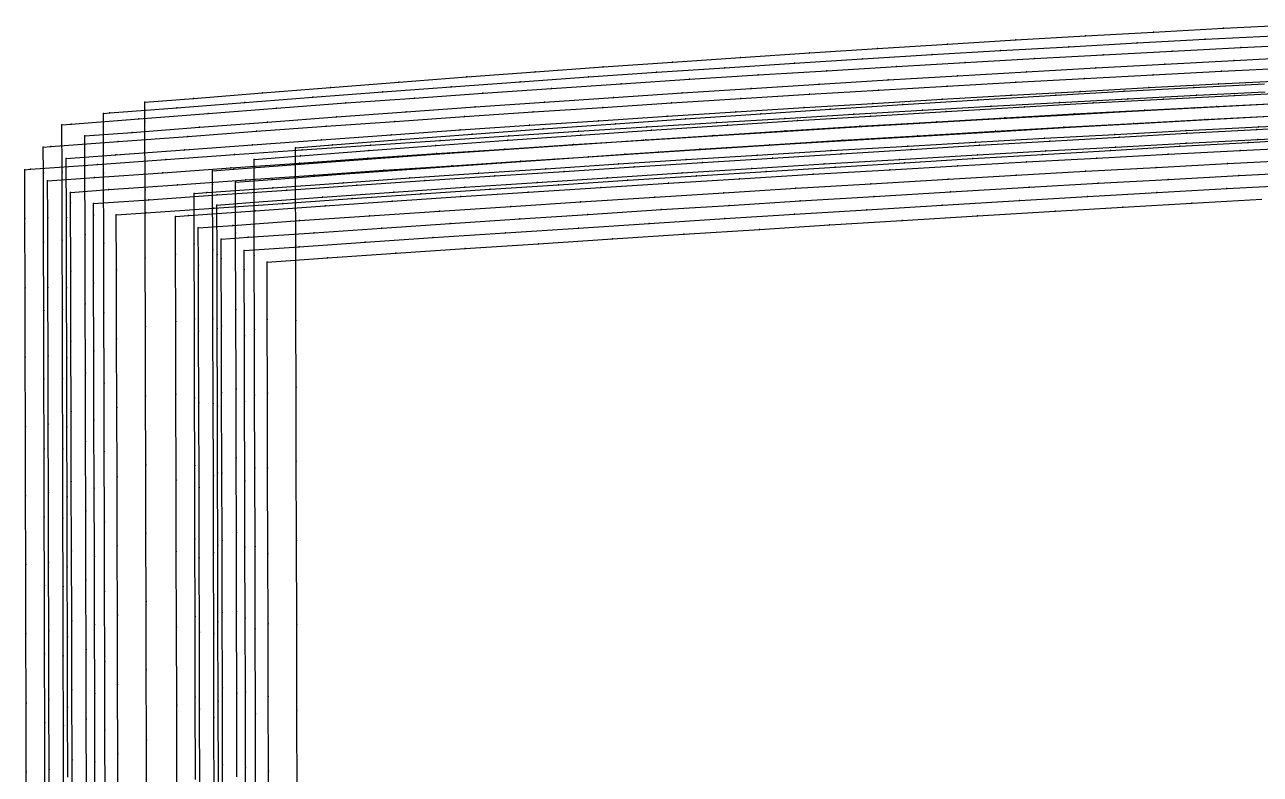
# Model space of a CAD drawing. Extents: x -2408 to 1029, y -526 to 2095.
# Drawn here: x -1808.4 to -1535.4, y -220.8 to -55.2 of the extents above; entities that cross this region are included whole.
import ezdxf

# ---------------------------------------------------------------- set-up
doc = ezdxf.new("R2010")
doc.units = 0

# ---------------------------------------------------------------- blocks, each defined once
blk = doc.blocks.new(' -30')
at = {"layer": '1'}
blk.add_lwpolyline([(-1200.249056, -135.00358), (-1200.292103, -119.713989), (-1200.335607, -104.263353), (-1200.378671, -88.973753), (-1200.421733, -73.688779), (-1200.464816, -58.399189), (-1200.507891, -43.109598), (-1200.550587, -27.947019), (-1200.593626, -12.65743), (-1200.627747, -0.536523), (-1194.125614, -0.08589), (-1179.060685, 0.957149), (-1163.826206, 2.009464), (-1148.500584, 3.061878), (-1133.339954, 4.092611), (-1118.012687, 5.120913), (-1102.898968, 6.119132), (-1087.569803, 7.117462), (-1072.409484, 8.093664), (-1057.078804, 9.069362), (-1041.792304, 10.029536), (-1026.459982, 10.979555), (-1011.357157, 11.902589), (-996.023324, 12.826319), (-980.999394, 13.717637), (-965.663827, 14.61269), (-950.544015, 15.479823), (-935.206577, 16.343182)], dxfattribs=at)
at = {"layer": '14'}
blk.add_lwpolyline([(-1166.960843, -140.006391), (-1167.007532, -123.429358), (-1167.053947, -106.949569), (-1167.099267, -90.858665), (-1167.14267, -75.448343), (-1167.196139, -56.464081), (-1167.242793, -39.89965), (-1167.288559, -23.650313), (-1167.324295, -10.962315), (-1153.986417, -10.037066), (-1138.871819, -9.006644), (-1123.58041, -7.978768), (-1107.341803, -6.901625), (-1091.012845, -5.832704), (-1075.270321, -4.815399), (-1058.49008, -3.74532), (-1043.045194, -2.773585), (-1026.968327, -1.775816), (-1010.335484, -0.75873), (-993.222401, 0.270974), (-978.229422, 1.158528), (-962.987189, 2.046197), (-947.543406, 2.929759)], dxfattribs=at)
at = {"layer": '2'}
for p in [(-1200.627747, -0.536523), (-1167.324295, -10.962315)]:
    blk.add_point(p, dxfattribs=at)
at = {"layer": '3'}
for p in [(-980.999394, 13.717637), (-965.663827, 14.61269), (-950.544015, 15.479823), (-1026.459982, 10.979555), (-1011.357157, 11.902589), (-996.023324, 12.826319), (-1057.078804, 9.069362), (-1041.792304, 10.029536), (-1102.898968, 6.119132), (-1087.569803, 7.117462), (-1072.409484, 8.093664), (-1148.500584, 3.061878), (-1133.339954, 4.092611), (-1118.012687, 5.120913), (-1179.060685, 0.957149), (-1163.826206, 2.009464), (-993.222401, 0.270974), (-978.229422, 1.158528), (-962.987189, 2.046197), (-1194.125614, -0.08589), (-1026.968327, -1.775816), (-1010.335484, -0.75873), (-1075.270321, -4.815399), (-1058.49008, -3.74532), (-1043.045194, -2.773585), (-1123.58041, -7.978768), (-1107.341803, -6.901625), (-1091.012845, -5.832704), (-1153.986417, -10.037066), (-1138.871819, -9.006644), (-1200.593626, -12.65743), (-1167.288559, -23.650313), (-1200.550587, -27.947019), (-1167.242793, -39.89965), (-1200.507891, -43.109598), (-1167.196139, -56.464081), (-1200.464816, -58.399189), (-1200.421733, -73.688779), (-1167.14267, -75.448343), (-1200.378671, -88.973753), (-1167.099267, -90.858665), (-1200.335607, -104.263353), (-1167.053947, -106.949569), (-1200.292103, -119.713989), (-1167.007532, -123.429358)]:
    blk.add_point(p, dxfattribs=at)
blk = doc.blocks.new(' -31')
at = {"layer": '1'}
blk.add_lwpolyline([(-1205.323792, -136.988222), (-1205.365471, -121.953939), (-1205.407149, -106.919646), (-1205.449467, -91.652171), (-1205.491133, -76.617876), (-1205.532971, -61.521669), (-1205.574646, -46.487374), (-1205.61699, -31.217352), (-1205.658681, -16.183059), (-1205.700259, -1.180461), (-1205.707245, 1.341067), (-1193.448295, 2.198644), (-1178.379577, 3.254273), (-1162.983043, 4.333166), (-1147.523186, 5.405012), (-1132.490009, 6.425056), (-1117.027298, 7.455169), (-1101.711371, 8.462965), (-1086.246993, 9.467606), (-1071.153229, 10.433939), (-1055.686974, 11.409439), (-1040.516779, 12.352021), (-1025.048698, 13.298257), (-1009.891786, 14.210407), (-994.421841, 15.125327), (-979.087178, 16.015518), (-964.096363, 16.869138), (-948.623433, 17.732253), (-933.280246, 18.568444)], dxfattribs=at)
at = {"layer": '14'}
blk.add_lwpolyline([(-1172.040799, -140.184737), (-1172.087488, -123.340077), (-1172.133903, -106.594213), (-1172.179223, -90.243531), (-1172.222626, -74.58442), (-1172.263291, -59.913282), (-1172.311831, -42.400832), (-1172.352095, -27.874221), (-1172.392714, -13.219534), (-1172.404251, -9.057315), (-1160.274824, -8.206082), (-1145.634229, -7.198198), (-1130.655726, -6.183426), (-1114.655925, -5.115705), (-1098.504616, -4.053958), (-1082.890155, -3.042497), (-1066.209824, -1.97821), (-1050.829194, -1.011836), (-1034.794891, -0.020003), (-1018.182785, 0.99029), (-1001.068756, 2.012042), (-986.057426, 2.891656), (-970.780793, 3.770144), (-955.286526, 4.643103), (-939.622287, 5.506135)], dxfattribs=at)
at = {"layer": '2'}
for p in [(-1205.707245, 1.341067), (-1172.404251, -9.057315)]:
    blk.add_point(p, dxfattribs=at)
at = {"layer": '3'}
for p in [(-964.096363, 16.869138), (-948.623433, 17.732253), (-1009.891786, 14.210407), (-994.421841, 15.125327), (-979.087178, 16.015518), (-1055.686974, 11.409439), (-1040.516779, 12.352021), (-1025.048698, 13.298257), (-1101.711371, 8.462965), (-1086.246993, 9.467606), (-1071.153229, 10.433939), (-1132.490009, 6.425056), (-1117.027298, 7.455169), (-1178.379577, 3.254273), (-1162.983043, 4.333166), (-1147.523186, 5.405012), (-986.057426, 2.891656), (-970.780793, 3.770144), (-955.286526, 4.643103), (-1193.448295, 2.198644), (-1018.182785, 0.99029), (-1001.068756, 2.012042), (-1205.700259, -1.180461), (-1066.209824, -1.97821), (-1050.829194, -1.011836), (-1034.794891, -0.020003), (-1114.655925, -5.115705), (-1098.504616, -4.053958), (-1082.890155, -3.042497), (-1145.634229, -7.198198), (-1130.655726, -6.183426), (-1160.274824, -8.206082), (-1172.392714, -13.219534), (-1205.658681, -16.183059), (-1172.352095, -27.874221), (-1205.61699, -31.217352), (-1172.311831, -42.400832), (-1205.574646, -46.487374), (-1172.263291, -59.913282), (-1205.532971, -61.521669), (-1172.222626, -74.58442), (-1205.491133, -76.617876), (-1205.449467, -91.652171), (-1172.179223, -90.243531), (-1205.407149, -106.919646), (-1172.133903, -106.594213), (-1205.365471, -121.953939), (-1172.087488, -123.340077)]:
    blk.add_point(p, dxfattribs=at)
blk = doc.blocks.new(' -32')
at = {"layer": '1'}
blk.add_lwpolyline([(-1210.402522, -137.589816), (-1210.444728, -122.123822), (-1210.486932, -106.657838), (-1210.528462, -91.436508), (-1210.570655, -75.970504), (-1210.612486, -60.636584), (-1210.654677, -45.1706), (-1210.696988, -29.660098), (-1210.739187, -14.194114), (-1210.780326, 0.875778), (-1210.786667, 3.198063), (-1202.287103, 3.807509), (-1187.123322, 4.891807), (-1172.039516, 5.964965), (-1156.995739, 7.022234), (-1141.560433, 8.083185), (-1126.513523, 9.094761), (-1111.396355, 10.096129), (-1096.34761, 11.079842), (-1080.866221, 12.075616), (-1065.815472, 13.027221), (-1050.673143, 13.968925), (-1035.620396, 14.889368), (-1020.483334, 15.798457), (-1005.428564, 16.685545), (-989.985983, 17.577232), (-974.929201, 18.42805), (-959.45837, 19.282104), (-944.399344, 20.092843)], dxfattribs=at)
at = {"layer": '14'}
blk.add_lwpolyline([(-1177.120831, -140.363089), (-1177.16752, -123.250802), (-1177.213936, -106.2389), (-1177.259256, -89.62844), (-1177.302659, -73.720537), (-1177.343323, -58.816287), (-1177.391864, -41.025596), (-1177.432128, -26.268183), (-1177.472747, -11.38067), (-1177.484283, -7.152315), (-1171.534964, -6.727546), (-1156.948361, -5.70614), (-1141.999308, -4.679547), (-1126.916285, -3.661209), (-1111.495954, -2.636882), (-1096.456351, -1.653606), (-1080.280263, -0.613167), (-1065.282785, 0.335568), (-1049.577514, 1.312469), (-1033.240274, 2.310251), (-1016.346685, 3.321644), (-998.972567, 4.339362), (-983.75547, 5.211206), (-968.288621, 6.077769), (-952.619872, 6.934457), (-936.796781, 7.776695)], dxfattribs=at)
at = {"layer": '2'}
for p in [(-1210.786667, 3.198063), (-1177.484283, -7.152315)]:
    blk.add_point(p, dxfattribs=at)
at = {"layer": '3'}
for p in [(-959.45837, 19.282104), (-1005.428564, 16.685545), (-989.985983, 17.577232), (-974.929201, 18.42805), (-1050.673143, 13.968925), (-1035.620396, 14.889368), (-1020.483334, 15.798457), (-1096.34761, 11.079842), (-1080.866221, 12.075616), (-1065.815472, 13.027221), (-1126.513523, 9.094761), (-1111.396355, 10.096129), (-1172.039516, 5.964965), (-1156.995739, 7.022234), (-1141.560433, 8.083185), (-968.288621, 6.077769), (-952.619872, 6.934457), (-1202.287103, 3.807509), (-1187.123322, 4.891807), (-1016.346685, 3.321644), (-998.972567, 4.339362), (-983.75547, 5.211206), (-1210.780326, 0.875778), (-1065.282785, 0.335568), (-1049.577514, 1.312469), (-1033.240274, 2.310251), (-1111.495954, -2.636882), (-1096.456351, -1.653606), (-1080.280263, -0.613167), (-1141.999308, -4.679547), (-1126.916285, -3.661209), (-1171.534964, -6.727546), (-1156.948361, -5.70614), (-1177.472747, -11.38067), (-1210.739187, -14.194114), (-1177.432128, -26.268183), (-1210.696988, -29.660098), (-1177.391864, -41.025596), (-1210.654677, -45.1706), (-1177.343323, -58.816287), (-1210.612486, -60.636584), (-1210.570655, -75.970504), (-1177.302659, -73.720537), (-1177.259256, -89.62844), (-1210.528462, -91.436508), (-1177.213936, -106.2389), (-1210.486932, -106.657838), (-1210.444728, -122.123822), (-1177.16752, -123.250802)]:
    blk.add_point(p, dxfattribs=at)
blk = doc.blocks.new(' -33')
at = {"layer": '1'}
blk.add_lwpolyline([(-1215.476409, -140.004553), (-1215.516961, -124.902318), (-1215.558648, -109.378675), (-1215.599216, -94.276419), (-1215.639794, -79.174183), (-1215.681345, -63.71205), (-1215.721925, -48.609813), (-1215.762402, -33.541107), (-1215.802962, -18.438851), (-1215.844353, -3.030289), (-1215.866241, 5.11574), (-1205.537325, 5.851105), (-1190.44015, 6.924984), (-1175.367144, 7.995606), (-1160.186074, 9.066725), (-1145.116056, 10.111526), (-1129.932057, 11.140324), (-1114.849326, 12.142255), (-1099.662844, 13.133752), (-1084.175492, 14.127343), (-1068.986788, 15.084432), (-1053.586207, 16.036767), (-1038.395303, 16.957794), (-1023.205807, 17.860224), (-1008.012674, 18.74379), (-992.851136, 19.605462), (-977.655667, 20.448117), (-962.378839, 21.273721), (-947.180992, 22.072432)], dxfattribs=at)
at = {"layer": '14'}
blk.add_lwpolyline([(-1182.231979, -128.958626), (-1182.278577, -111.612691), (-1182.324354, -94.572561), (-1182.368487, -78.144041), (-1182.410156, -62.632936), (-1182.460461, -43.907103), (-1182.502976, -28.080743), (-1182.542201, -13.479504), (-1182.564316, -5.247315), (-1174.929201, -4.697053), (-1160.223213, -3.660386), (-1144.75197, -2.592847), (-1129.258515, -1.544077), (-1113.4879, -0.495977), (-1098.151935, 0.50504), (-1081.693632, 1.559574), (-1066.460696, 2.517314), (-1050.530637, 3.499808), (-1033.979155, 4.499487), (-1016.881948, 5.50878), (-1001.850177, 6.375805), (-986.520822, 7.239562), (-970.941483, 8.095285), (-955.159831, 8.93821), (-939.223461, 9.763571)], dxfattribs=at)
at = {"layer": '2'}
for p in [(-1215.866241, 5.11574), (-1182.564316, -5.247315)]:
    blk.add_point(p, dxfattribs=at)
at = {"layer": '3'}
for p in [(-992.851136, 19.605462), (-977.655667, 20.448117), (-962.378839, 21.273721), (-1038.395303, 16.957794), (-1023.205807, 17.860224), (-1008.012674, 18.74379), (-1084.175492, 14.127343), (-1068.986788, 15.084432), (-1053.586207, 16.036767), (-1129.932057, 11.140324), (-1114.849326, 12.142255), (-1099.662844, 13.133752), (-1160.186074, 9.066725), (-1145.116056, 10.111526), (-955.159831, 8.93821), (-1205.537325, 5.851105), (-1190.44015, 6.924984), (-1175.367144, 7.995606), (-1016.881948, 5.50878), (-1001.850177, 6.375805), (-986.520822, 7.239562), (-970.941483, 8.095285), (-1050.530637, 3.499808), (-1033.979155, 4.499487), (-1098.151935, 0.50504), (-1081.693632, 1.559574), (-1066.460696, 2.517314), (-1144.75197, -2.592847), (-1129.258515, -1.544077), (-1113.4879, -0.495977), (-1215.844353, -3.030289), (-1174.929201, -4.697053), (-1160.223213, -3.660386), (-1182.542201, -13.479504), (-1215.802962, -18.438851), (-1182.502976, -28.080743), (-1215.762402, -33.541107), (-1182.460461, -43.907103), (-1215.721925, -48.609813), (-1182.410156, -62.632936), (-1215.681345, -63.71205), (-1182.368487, -78.144041), (-1215.639794, -79.174183), (-1215.599216, -94.276419), (-1182.324354, -94.572561), (-1215.558648, -109.378675), (-1182.278577, -111.612691), (-1215.516961, -124.902318)]:
    blk.add_point(p, dxfattribs=at)
blk = doc.blocks.new(' -34')
at = {"layer": '1'}
blk.add_lwpolyline([(-1220.553238, -141.361317), (-1220.593739, -126.054878), (-1220.633985, -110.844911), (-1220.674486, -95.538453), (-1220.714982, -80.232014), (-1220.755045, -65.086689), (-1220.795531, -49.780232), (-1220.836098, -34.443505), (-1220.876595, -19.137068), (-1220.917111, -3.830611), (-1220.94574, 6.979801), (-1219.669566, 7.071949), (-1204.857706, 8.143494), (-1189.750347, 9.240099), (-1174.627318, 10.331431), (-1159.657932, 11.38808), (-1144.531327, 12.42884), (-1129.138885, 13.46712), (-1114.009684, 14.469446), (-1098.599747, 15.470669), (-1083.468048, 16.434266), (-1068.132441, 17.391459), (-1052.99834, 18.316702), (-1037.754675, 19.228593), (-1022.618181, 20.113599), (-1007.441167, 20.979895), (-992.302211, 21.821958), (-977.184378, 22.639662), (-962.042918, 23.434851), (-946.865268, 24.207538)], dxfattribs=at)
at = {"layer": '14'}
blk.add_lwpolyline([(-1187.311935, -128.958625), (-1187.358533, -111.345587), (-1187.40431, -94.043062), (-1187.448443, -77.361566), (-1187.490112, -61.611594), (-1187.540417, -42.597406), (-1187.582932, -26.527351), (-1187.622157, -11.701268), (-1187.644272, -3.342315), (-1184.761505, -3.130567), (-1170.050163, -2.074479), (-1154.533458, -0.988647), (-1139.768792, 0.022965), (-1124.578625, 1.043642), (-1109.698552, 2.024555), (-1093.639527, 3.062558), (-1078.709427, 4.00843), (-1063.038824, 4.981172), (-1046.703312, 5.972932), (-1029.778474, 6.975854), (-1014.859924, 7.838422), (-999.611605, 8.698471), (-984.081227, 9.551048), (-968.316431, 10.391207), (-952.36486, 11.213999), (-936.274156, 12.014474)], dxfattribs=at)
at = {"layer": '2'}
for p in [(-1220.94574, 6.979801), (-1187.644272, -3.342315)]:
    blk.add_point(p, dxfattribs=at)
at = {"layer": '3'}
for p in [(-977.184378, 22.639662), (-962.042918, 23.434851), (-1037.754675, 19.228593), (-1022.618181, 20.113599), (-1007.441167, 20.979895), (-992.302211, 21.821958), (-1083.468048, 16.434266), (-1068.132441, 17.391459), (-1052.99834, 18.316702), (-1114.009684, 14.469446), (-1098.599747, 15.470669), (-1159.657932, 11.38808), (-1144.531327, 12.42884), (-1129.138885, 13.46712), (-952.36486, 11.213999), (-1189.750347, 9.240099), (-1174.627318, 10.331431), (-999.611605, 8.698471), (-984.081227, 9.551048), (-968.316431, 10.391207), (-1219.669566, 7.071949), (-1204.857706, 8.143494), (-1046.703312, 5.972932), (-1029.778474, 6.975854), (-1014.859924, 7.838422), (-1093.639527, 3.062558), (-1078.709427, 4.00843), (-1063.038824, 4.981172), (-1139.768792, 0.022965), (-1124.578625, 1.043642), (-1109.698552, 2.024555), (-1170.050163, -2.074479), (-1154.533458, -0.988647), (-1220.917111, -3.830611), (-1184.761505, -3.130567), (-1187.622157, -11.701268), (-1220.876595, -19.137068), (-1187.582932, -26.527351), (-1220.836098, -34.443505), (-1187.540417, -42.597406), (-1220.795531, -49.780232), (-1187.490112, -61.611594), (-1220.755045, -65.086689), (-1187.448443, -77.361566), (-1220.714982, -80.232014), (-1220.674486, -95.538453), (-1187.40431, -94.043062), (-1220.633985, -110.844911), (-1187.358533, -111.345587), (-1220.593739, -126.054878)]:
    blk.add_point(p, dxfattribs=at)
blk = doc.blocks.new(' -35')
at = {"layer": '1'}
blk.add_lwpolyline([(-1215.509001, -127.842156), (-1215.549406, -112.336934), (-1215.589746, -96.852693), (-1215.63014, -81.347472), (-1215.670317, -65.931418), (-1215.710733, -50.426195), (-1215.750372, -35.214684), (-1215.790765, -19.70948), (-1215.831158, -4.204256), (-1215.865173, 8.849696), (-1204.897388, 9.65674), (-1189.752275, 10.769488), (-1174.687906, 11.873828), (-1159.485286, 12.979498), (-1144.032762, 14.080734), (-1128.826537, 15.135756), (-1113.466432, 16.17709), (-1098.257195, 17.187424), (-1083.095365, 18.174498), (-1067.88342, 19.144503), (-1052.843299, 20.082812), (-1037.62876, 21.010414), (-1022.317543, 21.921666), (-1007.100354, 22.804557), (-991.843722, 23.665668), (-976.623719, 24.499686), (-961.287901, 25.314339), (-946.065137, 26.095991)], dxfattribs=at)
at = {"layer": '14'}
blk.add_lwpolyline([(-1182.231979, -128.958643), (-1182.278577, -111.078482), (-1182.324354, -93.513564), (-1182.368487, -76.579073), (-1182.410156, -60.59027), (-1182.448539, -45.862357), (-1182.493184, -28.731346), (-1182.535756, -12.396173), (-1182.564316, -1.437315), (-1174.333899, -0.823869), (-1159.232682, 0.272832), (-1143.487723, 1.388222), (-1127.78171, 2.476267), (-1111.832388, 3.557686), (-1096.347867, 4.585634), (-1079.75101, 5.663628), (-1064.405281, 6.638337), (-1048.370479, 7.633848), (-1031.722486, 8.641986), (-1014.537182, 9.654577), (-999.436765, 10.519862), (-984.045124, 11.377264), (-968.410118, 12.221633), (-952.579384, 13.047829), (-936.600783, 13.850699)], dxfattribs=at)
at = {"layer": '2'}
for p in [(-1215.865173, 8.849696), (-1182.564316, -1.437315)]:
    blk.add_point(p, dxfattribs=at)
at = {"layer": '3'}
for p in [(-961.287901, 25.314339), (-1022.317543, 21.921666), (-1007.100354, 22.804557), (-991.843722, 23.665668), (-976.623719, 24.499686), (-1067.88342, 19.144503), (-1052.843299, 20.082812), (-1037.62876, 21.010414), (-1098.257195, 17.187424), (-1083.095365, 18.174498), (-1144.032762, 14.080734), (-1128.826537, 15.135756), (-1113.466432, 16.17709), (-1174.687906, 11.873828), (-1159.485286, 12.979498), (-984.045124, 11.377264), (-968.410118, 12.221633), (-952.579384, 13.047829), (-1204.897388, 9.65674), (-1189.752275, 10.769488), (-1031.722486, 8.641986), (-1014.537182, 9.654577), (-999.436765, 10.519862), (-1079.75101, 5.663628), (-1064.405281, 6.638337), (-1048.370479, 7.633848), (-1111.832388, 3.557686), (-1096.347867, 4.585634), (-1159.232682, 0.272832), (-1143.487723, 1.388222), (-1127.78171, 2.476267), (-1174.333899, -0.823869), (-1215.831158, -4.204256), (-1182.535756, -12.396173), (-1215.790765, -19.70948), (-1182.493184, -28.731346), (-1215.750372, -35.214684), (-1182.448539, -45.862357), (-1215.710733, -50.426195), (-1182.410156, -60.59027), (-1215.670317, -65.931418), (-1182.368487, -76.579073), (-1215.63014, -81.347472), (-1182.324354, -93.513564), (-1215.589746, -96.852693), (-1182.278577, -111.078482), (-1215.549406, -112.336934)]:
    blk.add_point(p, dxfattribs=at)
blk = doc.blocks.new(' -36')
at = {"layer": '1'}
blk.add_lwpolyline([(-1220.579563, -131.481677), (-1220.618357, -116.376231), (-1220.657257, -101.229339), (-1220.69605, -86.123893), (-1220.734759, -71.048297), (-1220.77354, -55.942852), (-1220.813252, -40.476919), (-1220.852047, -25.371473), (-1220.890837, -10.266046), (-1220.930172, 5.059131), (-1220.944672, 10.710456), (-1219.251535, 10.836842), (-1204.430475, 11.945399), (-1189.00801, 13.102936), (-1173.870296, 14.230877), (-1158.41399, 15.352952), (-1143.271855, 16.420164), (-1127.880667, 17.481198), (-1112.735519, 18.504248), (-1097.316399, 19.522706), (-1082.168241, 20.500342), (-1066.827537, 21.467786), (-1051.676464, 22.400629), (-1036.410653, 23.317033), (-1021.256825, 24.202708), (-1006.057486, 25.066314), (-990.900814, 25.901619), (-975.755622, 26.709103), (-960.595979, 27.489451), (-945.386085, 28.243615)], dxfattribs=at)
at = {"layer": '14'}
blk.add_lwpolyline([(-1187.311935, -128.958642), (-1187.358533, -110.811379), (-1187.40431, -92.984066), (-1187.448443, -75.796599), (-1187.490112, -59.568945), (-1187.528495, -44.621003), (-1187.57314, -27.23409), (-1187.615712, -10.654885), (-1187.644272, 0.467685), (-1184.832577, 0.681603), (-1170.198083, 1.766658), (-1154.712018, 2.882182), (-1139.961434, 3.919556), (-1124.777417, 4.963983), (-1109.897921, 5.965381), (-1093.83509, 7.022345), (-1078.898377, 7.982841), (-1063.218173, 8.967748), (-1046.870382, 9.968601), (-1029.930705, 10.976945), (-1014.997467, 11.840784), (-999.732822, 12.698583), (-984.184671, 13.545005), (-968.400697, 14.374727), (-952.428582, 15.182423), (-936.316231, 15.962758)], dxfattribs=at)
at = {"layer": '2'}
for p in [(-1220.944672, 10.710456), (-1187.644272, 0.467685)]:
    blk.add_point(p, dxfattribs=at)
at = {"layer": '3'}
for p in [(-960.595979, 27.489451), (-1006.057486, 25.066314), (-990.900814, 25.901619), (-975.755622, 26.709103), (-1051.676464, 22.400629), (-1036.410653, 23.317033), (-1021.256825, 24.202708), (-1097.316399, 19.522706), (-1082.168241, 20.500342), (-1066.827537, 21.467786), (-1143.271855, 16.420164), (-1127.880667, 17.481198), (-1112.735519, 18.504248), (-1173.870296, 14.230877), (-1158.41399, 15.352952), (-968.400697, 14.374727), (-952.428582, 15.182423), (-1204.430475, 11.945399), (-1189.00801, 13.102936), (-1029.930705, 10.976945), (-1014.997467, 11.840784), (-999.732822, 12.698583), (-984.184671, 13.545005), (-1219.251535, 10.836842), (-1063.218173, 8.967748), (-1046.870382, 9.968601), (-1109.897921, 5.965381), (-1093.83509, 7.022345), (-1078.898377, 7.982841), (-1220.930172, 5.059131), (-1154.712018, 2.882182), (-1139.961434, 3.919556), (-1124.777417, 4.963983), (-1184.832577, 0.681603), (-1170.198083, 1.766658), (-1220.890837, -10.266046), (-1187.615712, -10.654885), (-1220.852047, -25.371473), (-1187.57314, -27.23409), (-1220.813252, -40.476919), (-1187.528495, -44.621003), (-1220.77354, -55.942852), (-1187.490112, -59.568945), (-1220.734759, -71.048297), (-1187.448443, -75.796599), (-1220.69605, -86.123893), (-1187.40431, -92.984066), (-1220.657257, -101.229339), (-1187.358533, -110.811379), (-1220.618357, -116.376231)]:
    blk.add_point(p, dxfattribs=at)
blk = doc.blocks.new(' -37')
at = {"layer": '1'}
blk.add_lwpolyline([(-1215.499531, -131.546097), (-1215.538244, -116.246978), (-1215.577228, -100.837023), (-1215.615928, -85.537904), (-1215.654729, -70.202585), (-1215.693452, -54.903467), (-1215.731699, -39.792069), (-1215.770413, -24.492951), (-1215.809128, -9.193832), (-1215.847312, 5.891087), (-1215.864258, 12.58427), (-1205.397274, 13.379208), (-1190.494607, 14.508988), (-1175.476968, 15.644563), (-1160.255966, 16.78625), (-1144.832288, 17.918134), (-1129.607138, 19.001811), (-1114.254722, 20.065955), (-1099.02598, 21.097779), (-1083.86001, 22.102147), (-1068.628156, 23.087213), (-1053.575439, 24.036722), (-1038.340487, 24.97283), (-1023.01061, 25.889038), (-1007.772551, 26.773451), (-992.492097, 27.632547), (-977.250894, 28.460483), (-961.886137, 29.265319), (-946.641757, 30.032803)], dxfattribs=at)
at = {"layer": '14'}
blk.add_lwpolyline([(-1182.231979, -128.958642), (-1182.278577, -110.544275), (-1182.324354, -92.454568), (-1182.368487, -75.014124), (-1182.410156, -58.547605), (-1182.448539, -43.379665), (-1182.493184, -25.736821), (-1182.535756, -8.913597), (-1182.564316, 2.372685), (-1174.446523, 2.998163), (-1159.396418, 4.124659), (-1143.675003, 5.269034), (-1127.97972, 6.38312), (-1112.033518, 7.487893), (-1096.547086, 8.535442), (-1079.943965, 9.631021), (-1064.589513, 10.618747), (-1048.543135, 11.624431), (-1031.880898, 12.639294), (-1014.678938, 13.654551), (-999.562379, 14.518438), (-984.153024, 15.37064), (-968.498774, 16.205628), (-952.64753, 17.017874)], dxfattribs=at)
at = {"layer": '2'}
for p in [(-1215.864258, 12.58427), (-1182.564316, 2.372685)]:
    blk.add_point(p, dxfattribs=at)
at = {"layer": '3'}
for p in [(-992.492097, 27.632547), (-977.250894, 28.460483), (-961.886137, 29.265319), (-1038.340487, 24.97283), (-1023.01061, 25.889038), (-1007.772551, 26.773451), (-1083.86001, 22.102147), (-1068.628156, 23.087213), (-1053.575439, 24.036722), (-1114.254722, 20.065955), (-1099.02598, 21.097779), (-1160.255966, 16.78625), (-1144.832288, 17.918134), (-1129.607138, 19.001811), (-1190.494607, 14.508988), (-1175.476968, 15.644563), (-1014.678938, 13.654551), (-999.562379, 14.518438), (-984.153024, 15.37064), (-968.498774, 16.205628), (-1205.397274, 13.379208), (-1048.543135, 11.624431), (-1031.880898, 12.639294), (-1096.547086, 8.535442), (-1079.943965, 9.631021), (-1064.589513, 10.618747), (-1215.847312, 5.891087), (-1127.97972, 6.38312), (-1112.033518, 7.487893), (-1174.446523, 2.998163), (-1159.396418, 4.124659), (-1143.675003, 5.269034), (-1215.809128, -9.193832), (-1182.535756, -8.913597), (-1215.770413, -24.492951), (-1182.493184, -25.736821), (-1215.731699, -39.792069), (-1182.448539, -43.379665), (-1215.693452, -54.903467), (-1182.410156, -58.547605), (-1215.654729, -70.202585), (-1182.368487, -75.014124), (-1215.615928, -85.537904), (-1182.324354, -92.454568), (-1215.577228, -100.837023), (-1182.278577, -110.544275), (-1215.538244, -116.246978)]:
    blk.add_point(p, dxfattribs=at)
blk = doc.blocks.new(' -38')
at = {"layer": '1'}
blk.add_lwpolyline([(-1220.574312, -133.658032), (-1220.612517, -118.344855), (-1220.651062, -102.894503), (-1220.689259, -87.581308), (-1220.726965, -72.462337), (-1220.765153, -57.149142), (-1220.803645, -41.714925), (-1220.841843, -26.401728), (-1220.880053, -11.08855), (-1220.917556, 3.936561), (-1220.943756, 14.438664), (-1218.889356, 14.595998), (-1203.956414, 15.746014), (-1188.642735, 16.937492), (-1173.497947, 18.108105), (-1158.212092, 19.249603), (-1143.061437, 20.341053), (-1127.918166, 21.407411), (-1112.764263, 22.45257), (-1097.403306, 23.485684), (-1082.245818, 24.478555), (-1067.122487, 25.443929), (-1051.961764, 26.38609), (-1036.534149, 27.317586), (-1021.370139, 28.205607), (-1006.047052, 29.074395), (-990.879768, 29.904648), (-975.63738, 30.707629), (-960.466797, 31.474904), (-945.186374, 32.214768)], dxfattribs=at)
at = {"layer": '14'}
blk.add_lwpolyline([(-1187.296362, -135.202069), (-1187.343051, -116.484004), (-1187.389193, -97.985507), (-1187.433965, -80.035926), (-1187.476547, -62.964629), (-1187.516116, -47.100932), (-1187.56277, -28.397093), (-1187.600661, -13.206334), (-1187.636807, 1.285072), (-1187.644272, 4.277685), (-1182.95604, 4.644965), (-1168.260919, 5.763353), (-1153.527822, 6.851327), (-1138.558646, 7.92844), (-1123.190065, 9.006993), (-1108.156598, 10.036338), (-1091.949537, 11.118066), (-1076.894824, 12.096911), (-1061.104472, 13.096435), (-1044.654496, 14.107573), (-1027.620986, 15.121254), (-1012.613867, 15.985286), (-997.281769, 16.838816), (-981.672421, 17.676144), (-965.833839, 18.491552), (-949.813748, 19.27934)], dxfattribs=at)
at = {"layer": '2'}
for p in [(-1220.943756, 14.438664), (-1187.644272, 4.277685)]:
    blk.add_point(p, dxfattribs=at)
at = {"layer": '3'}
for p in [(-975.63738, 30.707629), (-960.466797, 31.474904), (-1036.534149, 27.317586), (-1021.370139, 28.205607), (-1006.047052, 29.074395), (-990.879768, 29.904648), (-1067.122487, 25.443929), (-1051.961764, 26.38609), (-1112.764263, 22.45257), (-1097.403306, 23.485684), (-1082.245818, 24.478555), (-1158.212092, 19.249603), (-1143.061437, 20.341053), (-1127.918166, 21.407411), (-1188.642735, 16.937492), (-1173.497947, 18.108105), (-997.281769, 16.838816), (-981.672421, 17.676144), (-965.833839, 18.491552), (-1218.889356, 14.595998), (-1203.956414, 15.746014), (-1044.654496, 14.107573), (-1027.620986, 15.121254), (-1012.613867, 15.985286), (-1091.949537, 11.118066), (-1076.894824, 12.096911), (-1061.104472, 13.096435), (-1123.190065, 9.006993), (-1108.156598, 10.036338), (-1168.260919, 5.763353), (-1153.527822, 6.851327), (-1138.558646, 7.92844), (-1220.917556, 3.936561), (-1182.95604, 4.644965), (-1187.636807, 1.285072), (-1220.880053, -11.08855), (-1187.600661, -13.206334), (-1220.841843, -26.401728), (-1187.56277, -28.397093), (-1220.803645, -41.714925), (-1187.516116, -47.100932), (-1220.765153, -57.149142), (-1187.476547, -62.964629), (-1220.726965, -72.462337), (-1187.433965, -80.035926), (-1220.689259, -87.581308), (-1187.389193, -97.985507), (-1220.651062, -102.894503), (-1187.343051, -116.484004), (-1220.612517, -118.344855)]:
    blk.add_point(p, dxfattribs=at)
blk = doc.blocks.new(' -39')
at = {"layer": '1'}
blk.add_lwpolyline([(-1215.49018, -135.420025), (-1215.52831, -119.915062), (-1215.56557, -104.758742), (-1215.603683, -89.253761), (-1215.641486, -73.880767), (-1215.679628, -58.375805), (-1215.716844, -43.243613), (-1215.754956, -27.738632), (-1215.792816, -12.339033), (-1215.830961, 3.165948), (-1215.863342, 16.322267), (-1214.400168, 16.436506), (-1199.634454, 17.589727), (-1184.607403, 18.763363), (-1169.554804, 19.932009), (-1154.101346, 21.113915), (-1139.045236, 22.237154), (-1123.753933, 23.340183), (-1108.692828, 24.393715), (-1093.646878, 25.421887), (-1078.582488, 26.426997), (-1063.183124, 27.426201), (-1048.115116, 28.375707), (-1032.733766, 29.316476), (-1017.662239, 30.209631), (-1002.543993, 31.075864), (-987.469023, 31.908482), (-972.426874, 32.706807), (-957.348397, 33.473774)], dxfattribs=at)
at = {"layer": '14'}
blk.add_lwpolyline([(-1182.216406, -135.291318), (-1182.263095, -116.305628), (-1182.309237, -97.542643), (-1182.354009, -79.336424), (-1182.396591, -62.021029), (-1182.43616, -45.930518), (-1182.471896, -31.398949), (-1182.51216, -15.025936), (-1182.547886, -0.49849), (-1182.564316, 6.182685), (-1172.301562, 6.996119), (-1157.198937, 8.154164), (-1142.400325, 9.256248), (-1126.493208, 10.40933), (-1110.368799, 11.546817), (-1094.734118, 12.620476), (-1077.992616, 13.738429), (-1062.525363, 14.741959), (-1046.374204, 15.759285), (-1029.615329, 16.781028), (-1012.32492, 17.797807), (-997.139406, 18.658261), (-981.667468, 19.502261), (-965.957125, 20.323897), (-950.056397, 21.117259)], dxfattribs=at)
at = {"layer": '2'}
for p in [(-1215.863342, 16.322267), (-1182.564316, 6.182685)]:
    blk.add_point(p, dxfattribs=at)
at = {"layer": '3'}
for p in [(-1017.662239, 30.209631), (-1002.543993, 31.075864), (-987.469023, 31.908482), (-972.426874, 32.706807), (-1063.183124, 27.426201), (-1048.115116, 28.375707), (-1032.733766, 29.316476), (-1093.646878, 25.421887), (-1078.582488, 26.426997), (-1139.045236, 22.237154), (-1123.753933, 23.340183), (-1108.692828, 24.393715), (-1169.554804, 19.932009), (-1154.101346, 21.113915), (-981.667468, 19.502261), (-965.957125, 20.323897), (-1214.400168, 16.436506), (-1199.634454, 17.589727), (-1184.607403, 18.763363), (-1029.615329, 16.781028), (-1012.32492, 17.797807), (-997.139406, 18.658261), (-1077.992616, 13.738429), (-1062.525363, 14.741959), (-1046.374204, 15.759285), (-1110.368799, 11.546817), (-1094.734118, 12.620476), (-1142.400325, 9.256248), (-1126.493208, 10.40933), (-1172.301562, 6.996119), (-1157.198937, 8.154164), (-1215.830961, 3.165948), (-1182.547886, -0.49849), (-1215.792816, -12.339033), (-1182.51216, -15.025936), (-1215.754956, -27.738632), (-1182.471896, -31.398949), (-1215.716844, -43.243613), (-1182.43616, -45.930518), (-1215.679628, -58.375805), (-1182.396591, -62.021029), (-1215.641486, -73.880767), (-1182.354009, -79.336424), (-1215.603683, -89.253761), (-1182.309237, -97.542643), (-1215.56557, -104.758742), (-1182.263095, -116.305628), (-1215.52831, -119.915062)]:
    blk.add_point(p, dxfattribs=at)
blk = doc.blocks.new(' -40')
at = {"layer": '1'}
blk.add_lwpolyline([(-1210.404626, -137.786223), (-1210.441334, -122.652295), (-1210.478716, -107.239723), (-1210.515419, -92.105795), (-1210.551962, -77.036087), (-1210.588659, -61.90216), (-1210.625356, -46.768252), (-1210.662654, -31.38845), (-1210.699351, -16.254542), (-1210.735922, -1.169271), (-1210.772329, 13.836454), (-1210.782852, 18.169942), (-1200.051364, 19.027275), (-1184.790076, 20.246775), (-1169.772207, 21.442232), (-1154.632516, 22.631329), (-1139.611318, 23.784631), (-1124.56748, 24.904389), (-1109.540945, 25.985681), (-1094.177839, 27.061243), (-1079.147604, 28.088644), (-1063.914468, 29.101843), (-1048.880426, 30.071991), (-1033.40452, 31.040037), (-1018.366663, 31.950767), (-1002.956582, 32.852067), (-987.915032, 33.699132), (-972.441015, 34.535306), (-957.395768, 35.312603)], dxfattribs=at)
at = {"layer": '14'}
blk.add_lwpolyline([(-1177.136374, -135.380573), (-1177.183063, -116.127256), (-1177.229205, -97.099785), (-1177.273977, -78.636927), (-1177.316558, -61.077451), (-1177.356128, -44.760124), (-1177.391864, -30.023715), (-1177.432128, -13.419889), (-1177.467853, 1.312332), (-1177.484283, 8.087685), (-1169.301249, 8.752406), (-1154.209138, 9.93857), (-1138.462462, 11.137364), (-1122.7519, 12.299374), (-1106.797694, 13.446884), (-1091.309266, 14.53047), (-1074.709878, 15.658796), (-1059.363768, 16.671397), (-1043.331022, 17.697453), (-1026.688007, 18.727268), (-1009.511282, 19.751132), (-994.421603, 20.616636), (-979.044187, 21.464525), (-963.427207, 22.288689)], dxfattribs=at)
at = {"layer": '2'}
for p in [(-1210.782852, 18.169942), (-1177.484283, 8.087685)]:
    blk.add_point(p, dxfattribs=at)
at = {"layer": '3'}
for p in [(-1002.956582, 32.852067), (-987.915032, 33.699132), (-972.441015, 34.535306), (-1048.880426, 30.071991), (-1033.40452, 31.040037), (-1018.366663, 31.950767), (-1079.147604, 28.088644), (-1063.914468, 29.101843), (-1124.56748, 24.904389), (-1109.540945, 25.985681), (-1094.177839, 27.061243), (-1154.632516, 22.631329), (-1139.611318, 23.784631), (-1184.790076, 20.246775), (-1169.772207, 21.442232), (-1009.511282, 19.751132), (-994.421603, 20.616636), (-979.044187, 21.464525), (-1200.051364, 19.027275), (-1059.363768, 16.671397), (-1043.331022, 17.697453), (-1026.688007, 18.727268), (-1210.772329, 13.836454), (-1091.309266, 14.53047), (-1074.709878, 15.658796), (-1138.462462, 11.137364), (-1122.7519, 12.299374), (-1106.797694, 13.446884), (-1169.301249, 8.752406), (-1154.209138, 9.93857), (-1177.467853, 1.312332), (-1210.735922, -1.169271), (-1177.432128, -13.419889), (-1210.699351, -16.254542), (-1177.391864, -30.023715), (-1210.662654, -31.38845), (-1177.356128, -44.760124), (-1210.625356, -46.768252), (-1210.588659, -61.90216), (-1177.316558, -61.077451), (-1210.551962, -77.036087), (-1177.273977, -78.636927), (-1210.515419, -92.105795), (-1177.229205, -97.099785), (-1210.478716, -107.239723), (-1177.183063, -116.127256), (-1210.441334, -122.652295)]:
    blk.add_point(p, dxfattribs=at)

msp = doc.modelspace()

# ---------------------------------------------------------------- block references
at = {"layer": '1'}
for name, p in [(' -36', (-583.359915, -93.009197)), (' -38', (-579.253783, -91.775472)), (' -32', (-587.506908, -95.474868)), (' -37', (-579.276546, -92.393365)), (' -39', (-575.170005, -91.15992)), (' -40', (-571.08619, -90.544825)), (' -34', (-587.46481, -94.242756)), (' -33', (-587.486083, -94.859148)), (' -35', (-583.382004, -93.626476)), (' -31', (-587.527219, -96.089244)), (' -30', (-587.547006, -96.703028))]:
    msp.add_blockref(name, p, dxfattribs=at)

doc.saveas('drawing.dxf')
